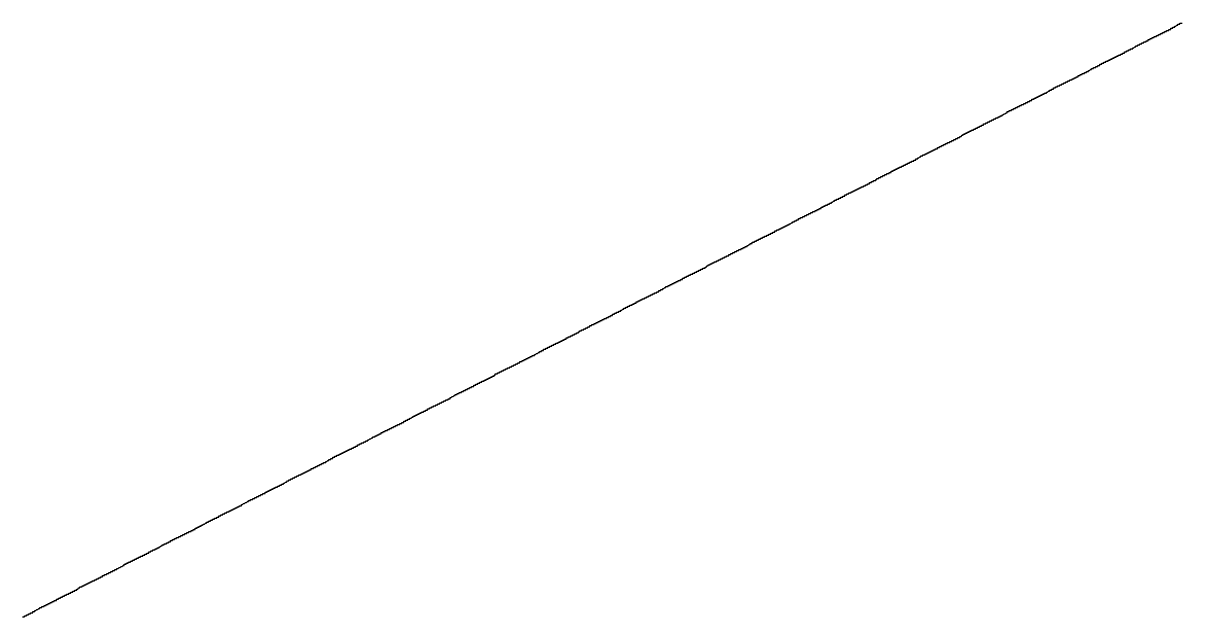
# Model space of a CAD drawing. Header units: millimetres. Extents: x 0 to 2438, y 0 to 1219.
# Drawn here: x 925.98816 to 925.99943, y 180.95192 to 180.95769 of the extents above; entities that cross this region are included whole.
import ezdxf

# ---------------------------------------------------------------- set-up
doc = ezdxf.new("R2010")
doc.units = ezdxf.units.MM
doc.layers.add('TEST_CUT_FIRST', color=1, linetype='Continuous')

msp = doc.modelspace()

# ---------------------------------------------------------------- linework, layer by layer
at = {"layer": 'TEST_CUT_FIRST'}
msp.add_lwpolyline([(925.988154, 180.951924), (925.988164, 180.951924), (925.988174, 180.951924), (925.988174, 180.951934), (925.988184, 180.951934), (925.988194, 180.951934), (925.988194, 180.951944), (925.988204, 180.951944), (925.988214, 180.951944), (925.988214, 180.951954), (925.988224, 180.951954), (925.988234, 180.951954), (925.988234, 180.951964), (925.988244, 180.951964), (925.988254, 180.951964), (925.988254, 180.951974), (925.988264, 180.951974), (925.988274, 180.951974), (925.988274, 180.951984), (925.988284, 180.951984), (925.988294, 180.951994), (925.988304, 180.951994), (925.988314, 180.952004), (925.988324, 180.952004), (925.988324, 180.952014), (925.988334, 180.952014), (925.988344, 180.952014), (925.988344, 180.952024), (925.988354, 180.952024), (925.988364, 180.952024), (925.988364, 180.952034), (925.988374, 180.952034), (925.988384, 180.952034), (925.988384, 180.952044), (925.988394, 180.952044), (925.988404, 180.952044), (925.988404, 180.952054), (925.988414, 180.952054), (925.988424, 180.952054), (925.988424, 180.952064), (925.988434, 180.952064), (925.988444, 180.952064), (925.988444, 180.952074), (925.988454, 180.952074), (925.988464, 180.952074), (925.988464, 180.952084), (925.988474, 180.952084), (925.988484, 180.952084), (925.988484, 180.952094), (925.988494, 180.952094), (925.988504, 180.952094), (925.988504, 180.952104), (925.988514, 180.952104), (925.988524, 180.952104), (925.988524, 180.952114), (925.988534, 180.952114), (925.988544, 180.952114), (925.988544, 180.952124), (925.988554, 180.952124), (925.988564, 180.952124), (925.988564, 180.952134), (925.988574, 180.952134), (925.988584, 180.952134), (925.988584, 180.952144), (925.988594, 180.952144), (925.988604, 180.952144), (925.988604, 180.952154), (925.988614, 180.952154), (925.988624, 180.952154), (925.988624, 180.952164), (925.988634, 180.952164), (925.988644, 180.952164), (925.988644, 180.952174), (925.988654, 180.952174), (925.988664, 180.952174), (925.988664, 180.952184), (925.988674, 180.952184), (925.988684, 180.952184), (925.988684, 180.952194), (925.988694, 180.952194), (925.988704, 180.952204), (925.988714, 180.952204), (925.988714, 180.952214), (925.988724, 180.952214), (925.988734, 180.952214), (925.988734, 180.952224), (925.988744, 180.952224), (925.988754, 180.952224), (925.988754, 180.952234), (925.988764, 180.952234), (925.988774, 180.952234), (925.988774, 180.952244), (925.988784, 180.952244), (925.988794, 180.952244), (925.988794, 180.952254), (925.988804, 180.952254), (925.988814, 180.952254), (925.988814, 180.952264), (925.988824, 180.952264), (925.988834, 180.952264), (925.988834, 180.952274), (925.988844, 180.952274), (925.988854, 180.952274), (925.988854, 180.952284), (925.988864, 180.952284), (925.988874, 180.952284), (925.988874, 180.952294), (925.988884, 180.952294), (925.988894, 180.952294), (925.988894, 180.952304), (925.988904, 180.952304), (925.988914, 180.952304), (925.988914, 180.952314), (925.988924, 180.952314), (925.988934, 180.952314), (925.988934, 180.952324), (925.988944, 180.952324), (925.988954, 180.952324), (925.988954, 180.952334), (925.988964, 180.952334), (925.988974, 180.952334), (925.988974, 180.952344), (925.988984, 180.952344), (925.988994, 180.952344), (925.988994, 180.952354), (925.989004, 180.952354), (925.989014, 180.952354), (925.989014, 180.952364), (925.989024, 180.952364), (925.989034, 180.952364), (925.989034, 180.952374), (925.989044, 180.952374), (925.989054, 180.952374), (925.989054, 180.952384), (925.989064, 180.952384), (925.989074, 180.952384), (925.989074, 180.952394), (925.989084, 180.952394), (925.989094, 180.952404), (925.989104, 180.952404), (925.989114, 180.952414), (925.989124, 180.952414), (925.989134, 180.952424), (925.989144, 180.952424), (925.989144, 180.952434), (925.989154, 180.952434), (925.989164, 180.952434), (925.989164, 180.952444), (925.989174, 180.952444), (925.989184, 180.952444), (925.989184, 180.952454), (925.989194, 180.952454), (925.989204, 180.952454), (925.989204, 180.952464), (925.989214, 180.952464), (925.989224, 180.952464), (925.989224, 180.952474), (925.989234, 180.952474), (925.989244, 180.952474), (925.989244, 180.952484), (925.989254, 180.952484), (925.989264, 180.952484), (925.989264, 180.952494), (925.989274, 180.952494), (925.989284, 180.952494), (925.989284, 180.952504), (925.989294, 180.952504), (925.989304, 180.952504), (925.989304, 180.952514), (925.989314, 180.952514), (925.989324, 180.952514), (925.989324, 180.952524), (925.989334, 180.952524), (925.989344, 180.952524), (925.989344, 180.952534), (925.989354, 180.952534), (925.989364, 180.952534), (925.989364, 180.952544), (925.989374, 180.952544), (925.989384, 180.952544), (925.989384, 180.952554), (925.989394, 180.952554), (925.989404, 180.952554), (925.989404, 180.952564), (925.989414, 180.952564), (925.989424, 180.952564), (925.989424, 180.952574), (925.989434, 180.952574), (925.989444, 180.952574), (925.989444, 180.952584), (925.989454, 180.952584), (925.989464, 180.952584), (925.989464, 180.952594), (925.989474, 180.952594), (925.989484, 180.952594), (925.989484, 180.952604), (925.989494, 180.952604), (925.989504, 180.952614), (925.989514, 180.952614), (925.989514, 180.952624), (925.989524, 180.952624), (925.989534, 180.952624), (925.989534, 180.952634), (925.989544, 180.952634), (925.989554, 180.952634), (925.989554, 180.952644), (925.989564, 180.952644), (925.989574, 180.952644), (925.989574, 180.952654), (925.989584, 180.952654), (925.989594, 180.952654), (925.989594, 180.952664), (925.989604, 180.952664), (925.989614, 180.952664), (925.989614, 180.952674), (925.989624, 180.952674), (925.989634, 180.952674), (925.989634, 180.952684), (925.989644, 180.952684), (925.989654, 180.952684), (925.989654, 180.952694), (925.989664, 180.952694), (925.989674, 180.952694), (925.989674, 180.952704), (925.989684, 180.952704), (925.989694, 180.952704), (925.989694, 180.952714), (925.989704, 180.952714), (925.989714, 180.952714), (925.989714, 180.952724), (925.989724, 180.952724), (925.989734, 180.952724), (925.989734, 180.952734), (925.989744, 180.952734), (925.989754, 180.952734), (925.989754, 180.952744), (925.989764, 180.952744), (925.989774, 180.952744), (925.989774, 180.952754), (925.989784, 180.952754), (925.989794, 180.952754), (925.989794, 180.952764), (925.989804, 180.952764), (925.989814, 180.952764), (925.989814, 180.952774), (925.989824, 180.952774), (925.989834, 180.952774), (925.989834, 180.952784), (925.989844, 180.952784), (925.989854, 180.952784), (925.989854, 180.952794), (925.989864, 180.952794), (925.989874, 180.952794), (925.989874, 180.952804), (925.989884, 180.952804), (925.989894, 180.952804), (925.989894, 180.952814), (925.989904, 180.952814), (925.989914, 180.952824), (925.989924, 180.952824), (925.989934, 180.952834), (925.989944, 180.952834), (925.989944, 180.952844), (925.989954, 180.952844), (925.989964, 180.952844), (925.989964, 180.952854), (925.989974, 180.952854), (925.989984, 180.952854), (925.989984, 180.952864), (925.989994, 180.952864), (925.990004, 180.952864), (925.990004, 180.952874), (925.990014, 180.952874), (925.990024, 180.952874), (925.990024, 180.952884), (925.990034, 180.952884), (925.990044, 180.952884), (925.990044, 180.952894), (925.990054, 180.952894), (925.990064, 180.952894), (925.990064, 180.952904), (925.990074, 180.952904), (925.990084, 180.952904), (925.990084, 180.952914), (925.990094, 180.952914), (925.990104, 180.952914), (925.990104, 180.952924), (925.990114, 180.952924), (925.990124, 180.952924), (925.990124, 180.952934), (925.990134, 180.952934), (925.990144, 180.952934), (925.990144, 180.952944), (925.990154, 180.952944), (925.990164, 180.952944), (925.990164, 180.952954), (925.990174, 180.952954), (925.990184, 180.952954), (925.990184, 180.952964), (925.990194, 180.952964), (925.990204, 180.952964), (925.990204, 180.952974), (925.990214, 180.952974), (925.990224, 180.952974), (925.990224, 180.952984), (925.990234, 180.952984), (925.990244, 180.952984), (925.990244, 180.952994), (925.990254, 180.952994), (925.990264, 180.952994), (925.990264, 180.953004), (925.990274, 180.953004), (925.990284, 180.953004), (925.990284, 180.953014), (925.990294, 180.953014), (925.990304, 180.953024), (925.990314, 180.953024), (925.990324, 180.953034), (925.990334, 180.953034), (925.990344, 180.953044), (925.990354, 180.953044), (925.990354, 180.953054), (925.990364, 180.953054), (925.990374, 180.953054), (925.990374, 180.953064), (925.990384, 180.953064), (925.990394, 180.953064), (925.990394, 180.953074), (925.990404, 180.953074), (925.990414, 180.953074), (925.990414, 180.953084), (925.990424, 180.953084), (925.990434, 180.953084), (925.990434, 180.953094), (925.990444, 180.953094), (925.990454, 180.953094), (925.990454, 180.953104), (925.990464, 180.953104), (925.990474, 180.953104), (925.990474, 180.953114), (925.990484, 180.953114), (925.990494, 180.953114), (925.990494, 180.953124), (925.990504, 180.953124), (925.990514, 180.953124), (925.990514, 180.953134), (925.990524, 180.953134), (925.990534, 180.953134), (925.990534, 180.953144), (925.990544, 180.953144), (925.990554, 180.953144), (925.990554, 180.953154), (925.990564, 180.953154), (925.990574, 180.953154), (925.990574, 180.953164), (925.990584, 180.953164), (925.990594, 180.953164), (925.990594, 180.953174), (925.990604, 180.953174), (925.990614, 180.953174), (925.990614, 180.953184), (925.990624, 180.953184), (925.990634, 180.953184), (925.990634, 180.953194), (925.990644, 180.953194), (925.990654, 180.953194), (925.990654, 180.953204), (925.990664, 180.953204), (925.990674, 180.953204), (925.990674, 180.953214), (925.990684, 180.953214), (925.990694, 180.953214), (925.990694, 180.953224), (925.990704, 180.953224), (925.990714, 180.953234), (925.990724, 180.953234), (925.990734, 180.953244), (925.990744, 180.953244), (925.990744, 180.953254), (925.990754, 180.953254), (925.990764, 180.953254), (925.990764, 180.953264), (925.990774, 180.953264), (925.990784, 180.953264), (925.990784, 180.953274), (925.990794, 180.953274), (925.990804, 180.953274), (925.990804, 180.953284), (925.990814, 180.953284), (925.990824, 180.953284), (925.990824, 180.953294), (925.990834, 180.953294), (925.990844, 180.953294), (925.990844, 180.953304), (925.990854, 180.953304), (925.990864, 180.953304), (925.990864, 180.953314), (925.990874, 180.953314), (925.990884, 180.953314), (925.990884, 180.953324), (925.990894, 180.953324), (925.990904, 180.953324), (925.990904, 180.953334), (925.990914, 180.953334), (925.990924, 180.953334), (925.990924, 180.953344), (925.990934, 180.953344), (925.990944, 180.953344), (925.990944, 180.953354), (925.990954, 180.953354), (925.990964, 180.953354), (925.990964, 180.953364), (925.990974, 180.953364), (925.990984, 180.953364), (925.990984, 180.953374), (925.990994, 180.953374), (925.991004, 180.953374), (925.991004, 180.953384), (925.991014, 180.953384), (925.991024, 180.953384), (925.991024, 180.953394), (925.991034, 180.953394), (925.991044, 180.953394), (925.991044, 180.953404), (925.991054, 180.953404), (925.991064, 180.953404), (925.991064, 180.953414), (925.991074, 180.953414), (925.991084, 180.953414), (925.991084, 180.953424), (925.991094, 180.953424), (925.991104, 180.953424), (925.991104, 180.953434), (925.991114, 180.953434), (925.991124, 180.953444), (925.991134, 180.953444), (925.991134, 180.953454), (925.991144, 180.953454), (925.991154, 180.953454), (925.991154, 180.953464), (925.991164, 180.953464), (925.991174, 180.953464), (925.991174, 180.953474), (925.991184, 180.953474), (925.991194, 180.953474), (925.991194, 180.953484), (925.991204, 180.953484), (925.991214, 180.953484), (925.991214, 180.953494), (925.991224, 180.953494), (925.991234, 180.953494), (925.991234, 180.953504), (925.991244, 180.953504), (925.991254, 180.953504), (925.991254, 180.953514), (925.991264, 180.953514), (925.991274, 180.953514), (925.991274, 180.953524), (925.991284, 180.953524), (925.991294, 180.953524), (925.991294, 180.953534), (925.991304, 180.953534), (925.991314, 180.953534), (925.991314, 180.953544), (925.991324, 180.953544), (925.991334, 180.953544), (925.991334, 180.953554), (925.991344, 180.953554), (925.991354, 180.953554), (925.991354, 180.953564), (925.991364, 180.953564), (925.991374, 180.953564), (925.991374, 180.953574), (925.991384, 180.953574), (925.991394, 180.953574), (925.991394, 180.953584), (925.991404, 180.953584), (925.991414, 180.953584), (925.991414, 180.953594), (925.991424, 180.953594), (925.991434, 180.953594), (925.991434, 180.953604), (925.991444, 180.953604), (925.991454, 180.953604), (925.991454, 180.953614), (925.991464, 180.953614), (925.991474, 180.953614), (925.991474, 180.953624), (925.991484, 180.953624), (925.991494, 180.953624), (925.991494, 180.953634), (925.991504, 180.953634), (925.991514, 180.953634), (925.991514, 180.953644), (925.991524, 180.953644), (925.991534, 180.953654), (925.991544, 180.953654), (925.991554, 180.953664), (925.991564, 180.953664), (925.991564, 180.953674), (925.991574, 180.953674), (925.991584, 180.953674), (925.991584, 180.953684), (925.991594, 180.953684), (925.991604, 180.953684), (925.991604, 180.953694), (925.991614, 180.953694), (925.991624, 180.953694), (925.991624, 180.953704), (925.991634, 180.953704), (925.991644, 180.953704), (925.991644, 180.953714), (925.991654, 180.953714), (925.991664, 180.953714), (925.991664, 180.953724), (925.991674, 180.953724), (925.991684, 180.953724), (925.991684, 180.953734), (925.991694, 180.953734), (925.991704, 180.953734), (925.991704, 180.953744), (925.991714, 180.953744), (925.991724, 180.953744), (925.991724, 180.953754), (925.991734, 180.953754), (925.991744, 180.953754), (925.991744, 180.953764), (925.991754, 180.953764), (925.991764, 180.953764), (925.991764, 180.953774), (925.991774, 180.953774), (925.991784, 180.953774), (925.991784, 180.953784), (925.991794, 180.953784), (925.991804, 180.953784), (925.991804, 180.953794), (925.991814, 180.953794), (925.991824, 180.953794), (925.991824, 180.953804), (925.991834, 180.953804), (925.991844, 180.953804), (925.991844, 180.953814), (925.991854, 180.953814), (925.991864, 180.953814), (925.991864, 180.953824), (925.991874, 180.953824), (925.991884, 180.953824), (925.991884, 180.953834), (925.991894, 180.953834), (925.991904, 180.953834), (925.991904, 180.953844), (925.991914, 180.953844), (925.991924, 180.953844), (925.991924, 180.953854), (925.991934, 180.953854), (925.991944, 180.953864), (925.991954, 180.953864), (925.991954, 180.953874), (925.991964, 180.953874), (925.991974, 180.953874), (925.991974, 180.953884), (925.991984, 180.953884), (925.991994, 180.953884), (925.991994, 180.953894), (925.992004, 180.953894), (925.992014, 180.953894), (925.992014, 180.953904), (925.992024, 180.953904), (925.992034, 180.953904), (925.992034, 180.953914), (925.992044, 180.953914), (925.992054, 180.953914), (925.992054, 180.953924), (925.992064, 180.953924), (925.992074, 180.953924), (925.992074, 180.953934), (925.992084, 180.953934), (925.992094, 180.953934), (925.992094, 180.953944), (925.992104, 180.953944), (925.992114, 180.953944), (925.992114, 180.953954), (925.992124, 180.953954), (925.992134, 180.953954), (925.992134, 180.953964), (925.992144, 180.953964), (925.992154, 180.953964), (925.992154, 180.953974), (925.992164, 180.953974), (925.992174, 180.953974), (925.992174, 180.953984), (925.992184, 180.953984), (925.992194, 180.953984), (925.992194, 180.953994), (925.992204, 180.953994), (925.992214, 180.953994), (925.992214, 180.954004), (925.992224, 180.954004), (925.992234, 180.954004), (925.992234, 180.954014), (925.992244, 180.954014), (925.992254, 180.954014), (925.992254, 180.954024), (925.992264, 180.954024), (925.992274, 180.954024), (925.992274, 180.954034), (925.992284, 180.954034), (925.992294, 180.954034), (925.992294, 180.954044), (925.992304, 180.954044), (925.992314, 180.954044), (925.992314, 180.954054), (925.992324, 180.954054), (925.992334, 180.954064), (925.992344, 180.954064), (925.992354, 180.954074), (925.992364, 180.954074), (925.992364, 180.954084), (925.992374, 180.954084), (925.992384, 180.954084), (925.992384, 180.954094), (925.992394, 180.954094), (925.992404, 180.954094), (925.992404, 180.954104), (925.992414, 180.954104), (925.992424, 180.954104), (925.992424, 180.954114), (925.992434, 180.954114), (925.992444, 180.954114), (925.992444, 180.954124), (925.992454, 180.954124), (925.992464, 180.954124), (925.992464, 180.954134), (925.992474, 180.954134), (925.992484, 180.954134), (925.992484, 180.954144), (925.992494, 180.954144), (925.992504, 180.954144), (925.992504, 180.954154), (925.992514, 180.954154), (925.992524, 180.954154), (925.992524, 180.954164), (925.992534, 180.954164), (925.992544, 180.954164), (925.992544, 180.954174), (925.992554, 180.954174), (925.992564, 180.954174), (925.992564, 180.954184), (925.992574, 180.954184), (925.992584, 180.954184), (925.992584, 180.954194), (925.992594, 180.954194), (925.992604, 180.954194), (925.992604, 180.954204), (925.992614, 180.954204), (925.992624, 180.954204), (925.992624, 180.954214), (925.992634, 180.954214), (925.992644, 180.954214), (925.992644, 180.954224), (925.992654, 180.954224), (925.992664, 180.954224), (925.992664, 180.954234), (925.992674, 180.954234), (925.992684, 180.954234), (925.992684, 180.954244), (925.992694, 180.954244), (925.992704, 180.954244), (925.992704, 180.954254), (925.992714, 180.954254), (925.992724, 180.954254), (925.992724, 180.954264), (925.992734, 180.954264), (925.992744, 180.954264), (925.992744, 180.954274), (925.992754, 180.954274), (925.992754, 180.954284), (925.992764, 180.954284), (925.992774, 180.954284), (925.992774, 180.954294), (925.992784, 180.954294), (925.992794, 180.954294), (925.992794, 180.954304), (925.992804, 180.954304), (925.992814, 180.954304), (925.992814, 180.954314), (925.992824, 180.954314), (925.992834, 180.954314), (925.992834, 180.954324), (925.992844, 180.954324), (925.992854, 180.954324), (925.992854, 180.954334), (925.992864, 180.954334), (925.992874, 180.954334), (925.992874, 180.954344), (925.992884, 180.954344), (925.992894, 180.954344), (925.992894, 180.954354), (925.992904, 180.954354), (925.992914, 180.954354), (925.992914, 180.954364), (925.992924, 180.954364), (925.992934, 180.954364), (925.992934, 180.954374), (925.992944, 180.954374), (925.992954, 180.954374), (925.992954, 180.954384), (925.992964, 180.954384), (925.992974, 180.954384), (925.992974, 180.954394), (925.992984, 180.954394), (925.992994, 180.954394), (925.992994, 180.954404), (925.993004, 180.954404), (925.993014, 180.954404), (925.993014, 180.954414), (925.993024, 180.954414), (925.993034, 180.954414), (925.993034, 180.954424), (925.993044, 180.954424), (925.993054, 180.954424), (925.993054, 180.954434), (925.993064, 180.954434), (925.993074, 180.954434), (925.993074, 180.954444), (925.993084, 180.954444), (925.993094, 180.954444), (925.993094, 180.954454), (925.993104, 180.954454), (925.993114, 180.954454), (925.993114, 180.954464), (925.993124, 180.954464), (925.993134, 180.954464), (925.993134, 180.954474), (925.993144, 180.954474), (925.993154, 180.954484), (925.993164, 180.954484), (925.993174, 180.954494), (925.993184, 180.954494), (925.993184, 180.954504), (925.993194, 180.954504), (925.993204, 180.954504), (925.993204, 180.954514), (925.993214, 180.954514), (925.993224, 180.954514), (925.993224, 180.954524), (925.993234, 180.954524), (925.993244, 180.954524), (925.993244, 180.954534), (925.993254, 180.954534), (925.993264, 180.954534), (925.993264, 180.954544), (925.993274, 180.954544), (925.993284, 180.954544), (925.993284, 180.954554), (925.993294, 180.954554), (925.993304, 180.954554), (925.993304, 180.954564), (925.993314, 180.954564), (925.993324, 180.954564), (925.993324, 180.954574), (925.993334, 180.954574), (925.993344, 180.954574), (925.993344, 180.954584), (925.993354, 180.954584), (925.993364, 180.954584), (925.993364, 180.954594), (925.993374, 180.954594), (925.993384, 180.954594), (925.993384, 180.954604), (925.993394, 180.954604), (925.993404, 180.954604), (925.993404, 180.954614), (925.993414, 180.954614), (925.993424, 180.954614), (925.993424, 180.954624), (925.993434, 180.954624), (925.993444, 180.954624), (925.993444, 180.954634), (925.993454, 180.954634), (925.993464, 180.954634), (925.993464, 180.954644), (925.993474, 180.954644), (925.993484, 180.954644), (925.993484, 180.954654), (925.993494, 180.954654), (925.993504, 180.954654), (925.993504, 180.954664), (925.993514, 180.954664), (925.993524, 180.954664), (925.993524, 180.954674), (925.993534, 180.954674), (925.993544, 180.954674), (925.993544, 180.954684), (925.993554, 180.954684), (925.993564, 180.954684), (925.993564, 180.954694), (925.993574, 180.954694), (925.993574, 180.954704), (925.993584, 180.954704), (925.993594, 180.954704), (925.993594, 180.954714), (925.993604, 180.954714), (925.993614, 180.954714), (925.993614, 180.954724), (925.993624, 180.954724), (925.993634, 180.954724), (925.993634, 180.954734), (925.993644, 180.954734), (925.993654, 180.954734), (925.993654, 180.954744), (925.993664, 180.954744), (925.993674, 180.954744), (925.993674, 180.954754), (925.993684, 180.954754), (925.993694, 180.954754), (925.993694, 180.954764), (925.993704, 180.954764), (925.993714, 180.954764), (925.993714, 180.954774), (925.993724, 180.954774), (925.993734, 180.954774), (925.993734, 180.954784), (925.993744, 180.954784), (925.993754, 180.954784), (925.993754, 180.954794), (925.993764, 180.954794), (925.993774, 180.954794), (925.993774, 180.954804), (925.993784, 180.954804), (925.993794, 180.954804), (925.993794, 180.954814), (925.993804, 180.954814), (925.993814, 180.954814), (925.993814, 180.954824), (925.993824, 180.954824), (925.993834, 180.954824), (925.993834, 180.954834), (925.993844, 180.954834), (925.993854, 180.954834), (925.993854, 180.954844), (925.993864, 180.954844), (925.993874, 180.954844), (925.993874, 180.954854), (925.993884, 180.954854), (925.993894, 180.954854), (925.993894, 180.954864), (925.993904, 180.954864), (925.993914, 180.954864), (925.993914, 180.954874), (925.993924, 180.954874), (925.993934, 180.954874), (925.993934, 180.954884), (925.993944, 180.954884), (925.993954, 180.954884), (925.993954, 180.954894), (925.993964, 180.954894), (925.993974, 180.954894), (925.993974, 180.954904), (925.993984, 180.954904), (925.993994, 180.954914), (925.994004, 180.954914), (925.994004, 180.954924), (925.994014, 180.954924), (925.994024, 180.954924), (925.994024, 180.954934), (925.994034, 180.954934), (925.994044, 180.954934), (925.994044, 180.954944), (925.994054, 180.954944), (925.994064, 180.954944), (925.994064, 180.954954), (925.994074, 180.954954), (925.994084, 180.954954), (925.994084, 180.954964), (925.994094, 180.954964), (925.994104, 180.954964), (925.994104, 180.954974), (925.994114, 180.954974), (925.994124, 180.954974), (925.994124, 180.954984), (925.994134, 180.954984), (925.994144, 180.954984), (925.994144, 180.954994), (925.994154, 180.954994), (925.994164, 180.954994), (925.994164, 180.955004), (925.994174, 180.955004), (925.994184, 180.955004), (925.994184, 180.955014), (925.994194, 180.955014), (925.994204, 180.955014), (925.994204, 180.955024), (925.994214, 180.955024), (925.994224, 180.955024), (925.994224, 180.955034), (925.994234, 180.955034), (925.994244, 180.955034), (925.994244, 180.955044), (925.994254, 180.955044), (925.994264, 180.955044), (925.994264, 180.955054), (925.994274, 180.955054), (925.994284, 180.955054), (925.994284, 180.955064), (925.994294, 180.955064), (925.994304, 180.955064), (925.994304, 180.955074), (925.994314, 180.955074), (925.994324, 180.955074), (925.994324, 180.955084), (925.994334, 180.955084), (925.994344, 180.955084), (925.994344, 180.955094), (925.994354, 180.955094), (925.994364, 180.955094), (925.994364, 180.955104), (925.994374, 180.955104), (925.994384, 180.955104), (925.994384, 180.955114), (925.994394, 180.955114), (925.994404, 180.955124), (925.994414, 180.955124), (925.994414, 180.955134), (925.994424, 180.955134), (925.994434, 180.955134), (925.994434, 180.955144), (925.994444, 180.955144), (925.994454, 180.955144), (925.994454, 180.955154), (925.994464, 180.955154), (925.994474, 180.955154), (925.994474, 180.955164), (925.994484, 180.955164), (925.994494, 180.955164), (925.994494, 180.955174), (925.994504, 180.955174), (925.994514, 180.955174), (925.994514, 180.955184), (925.994524, 180.955184), (925.994534, 180.955184), (925.994534, 180.955194), (925.994544, 180.955194), (925.994554, 180.955194), (925.994554, 180.955204), (925.994564, 180.955204), (925.994574, 180.955204), (925.994574, 180.955214), (925.994584, 180.955214), (925.994594, 180.955214), (925.994594, 180.955224), (925.994604, 180.955224), (925.994614, 180.955224), (925.994614, 180.955234), (925.994624, 180.955234), (925.994634, 180.955234), (925.994634, 180.955244), (925.994644, 180.955244), (925.994654, 180.955244), (925.994654, 180.955254), (925.994664, 180.955254), (925.994674, 180.955254), (925.994674, 180.955264), (925.994684, 180.955264), (925.994694, 180.955264), (925.994694, 180.955274), (925.994704, 180.955274), (925.994714, 180.955274), (925.994714, 180.955284), (925.994724, 180.955284), (925.994734, 180.955284), (925.994734, 180.955294), (925.994744, 180.955294), (925.994754, 180.955294), (925.994754, 180.955304), (925.994764, 180.955304), (925.994774, 180.955304), (925.994774, 180.955314), (925.994784, 180.955314), (925.994794, 180.955314), (925.994794, 180.955324), (925.994804, 180.955324), (925.994814, 180.955334), (925.994824, 180.955334), (925.994824, 180.955344), (925.994834, 180.955344), (925.994844, 180.955344), (925.994844, 180.955354), (925.994854, 180.955354), (925.994864, 180.955354), (925.994864, 180.955364), (925.994874, 180.955364), (925.994884, 180.955364), (925.994884, 180.955374), (925.994894, 180.955374), (925.994904, 180.955374), (925.994904, 180.955384), (925.994914, 180.955384), (925.994924, 180.955384), (925.994924, 180.955394), (925.994934, 180.955394), (925.994944, 180.955394), (925.994944, 180.955404), (925.994954, 180.955404), (925.994964, 180.955404), (925.994964, 180.955414), (925.994974, 180.955414), (925.994984, 180.955414), (925.994984, 180.955424), (925.994994, 180.955424), (925.995004, 180.955424), (925.995004, 180.955434), (925.995014, 180.955434), (925.995024, 180.955434), (925.995024, 180.955444), (925.995034, 180.955444), (925.995044, 180.955444), (925.995044, 180.955454), (925.995054, 180.955454), (925.995064, 180.955454), (925.995064, 180.955464), (925.995074, 180.955464), (925.995084, 180.955464), (925.995084, 180.955474), (925.995094, 180.955474), (925.995104, 180.955474), (925.995104, 180.955484), (925.995114, 180.955484), (925.995124, 180.955484), (925.995124, 180.955494), (925.995134, 180.955494), (925.995144, 180.955494), (925.995144, 180.955504), (925.995154, 180.955504), (925.995164, 180.955504), (925.995164, 180.955514), (925.995174, 180.955514), (925.995184, 180.955514), (925.995184, 180.955524), (925.995194, 180.955524), (925.995204, 180.955524), (925.995204, 180.955534), (925.995214, 180.955534), (925.995224, 180.955544), (925.995234, 180.955544), (925.995234, 180.955554), (925.995244, 180.955554), (925.995254, 180.955554), (925.995254, 180.955564), (925.995264, 180.955564), (925.995274, 180.955564), (925.995274, 180.955574), (925.995284, 180.955574), (925.995294, 180.955574), (925.995294, 180.955584), (925.995304, 180.955584), (925.995314, 180.955584), (925.995314, 180.955594), (925.995324, 180.955594), (925.995334, 180.955594), (925.995334, 180.955604), (925.995344, 180.955604), (925.995354, 180.955604), (925.995354, 180.955614), (925.995364, 180.955614), (925.995374, 180.955614), (925.995374, 180.955624), (925.995384, 180.955624), (925.995394, 180.955624), (925.995394, 180.955634), (925.995404, 180.955634), (925.995414, 180.955634), (925.995414, 180.955644), (925.995424, 180.955644), (925.995434, 180.955644), (925.995434, 180.955654), (925.995444, 180.955654), (925.995454, 180.955654), (925.995454, 180.955664), (925.995464, 180.955664), (925.995474, 180.955664), (925.995474, 180.955674), (925.995484, 180.955674), (925.995494, 180.955674), (925.995494, 180.955684), (925.995504, 180.955684), (925.995514, 180.955684), (925.995514, 180.955694), (925.995524, 180.955694), (925.995534, 180.955694), (925.995534, 180.955704), (925.995544, 180.955704), (925.995554, 180.955704), (925.995554, 180.955714), (925.995564, 180.955714), (925.995574, 180.955714), (925.995574, 180.955724), (925.995584, 180.955724), (925.995594, 180.955724), (925.995594, 180.955734), (925.995604, 180.955734), (925.995614, 180.955734), (925.995614, 180.955744), (925.995624, 180.955744), (925.995634, 180.955754), (925.995644, 180.955754), (925.995644, 180.955764), (925.995654, 180.955764), (925.995664, 180.955764), (925.995664, 180.955774), (925.995674, 180.955774), (925.995684, 180.955774), (925.995684, 180.955784), (925.995694, 180.955784), (925.995704, 180.955784), (925.995704, 180.955794), (925.995714, 180.955794), (925.995724, 180.955794), (925.995724, 180.955804), (925.995734, 180.955804), (925.995744, 180.955804), (925.995744, 180.955814), (925.995754, 180.955814), (925.995764, 180.955814), (925.995764, 180.955824), (925.995774, 180.955824), (925.995784, 180.955824), (925.995784, 180.955834), (925.995794, 180.955834), (925.995804, 180.955834), (925.995804, 180.955844), (925.995814, 180.955844), (925.995824, 180.955844), (925.995824, 180.955854), (925.995834, 180.955854), (925.995844, 180.955854), (925.995844, 180.955864), (925.995854, 180.955864), (925.995864, 180.955864), (925.995864, 180.955874), (925.995874, 180.955874), (925.995884, 180.955874), (925.995884, 180.955884), (925.995894, 180.955884), (925.995904, 180.955884), (925.995904, 180.955894), (925.995914, 180.955894), (925.995924, 180.955894), (925.995924, 180.955904), (925.995934, 180.955904), (925.995944, 180.955904), (925.995944, 180.955914), (925.995954, 180.955914), (925.995964, 180.955914), (925.995964, 180.955924), (925.995974, 180.955924), (925.995984, 180.955924), (925.995984, 180.955934), (925.995994, 180.955934), (925.996004, 180.955934), (925.996004, 180.955944), (925.996014, 180.955944), (925.996024, 180.955944), (925.996024, 180.955954), (925.996034, 180.955954), (925.996044, 180.955964), (925.996054, 180.955964), (925.996054, 180.955974), (925.996064, 180.955974), (925.996074, 180.955974), (925.996074, 180.955984), (925.996084, 180.955984), (925.996094, 180.955984), (925.996094, 180.955994), (925.996104, 180.955994), (925.996114, 180.955994), (925.996114, 180.956004), (925.996124, 180.956004), (925.996134, 180.956004), (925.996134, 180.956014), (925.996144, 180.956014), (925.996154, 180.956014), (925.996154, 180.956024), (925.996164, 180.956024), (925.996174, 180.956024), (925.996174, 180.956034), (925.996184, 180.956034), (925.996194, 180.956034), (925.996194, 180.956044), (925.996204, 180.956044), (925.996214, 180.956044), (925.996214, 180.956054), (925.996224, 180.956054), (925.996234, 180.956054), (925.996234, 180.956064), (925.996244, 180.956064), (925.996254, 180.956064), (925.996254, 180.956074), (925.996264, 180.956074), (925.996274, 180.956074), (925.996274, 180.956084), (925.996284, 180.956084), (925.996294, 180.956084), (925.996294, 180.956094), (925.996304, 180.956094), (925.996314, 180.956094), (925.996314, 180.956104), (925.996324, 180.956104), (925.996334, 180.956104), (925.996334, 180.956114), (925.996344, 180.956114), (925.996354, 180.956114), (925.996354, 180.956124), (925.996364, 180.956124), (925.996374, 180.956124), (925.996374, 180.956134), (925.996384, 180.956134), (925.996394, 180.956134), (925.996394, 180.956144), (925.996404, 180.956144), (925.996414, 180.956144), (925.996414, 180.956154), (925.996424, 180.956154), (925.996434, 180.956154), (925.996434, 180.956164), (925.996444, 180.956164), (925.996454, 180.956164), (925.996454, 180.956174), (925.996464, 180.956174), (925.996464, 180.956184), (925.996474, 180.956184), (925.996484, 180.956184), (925.996484, 180.956194), (925.996494, 180.956194), (925.996504, 180.956194), (925.996504, 180.956204), (925.996514, 180.956204), (925.996524, 180.956204), (925.996524, 180.956214), (925.996534, 180.956214), (925.996544, 180.956214), (925.996544, 180.956224), (925.996554, 180.956224), (925.996564, 180.956224), (925.996564, 180.956234), (925.996574, 180.956234), (925.996584, 180.956234), (925.996584, 180.956244), (925.996594, 180.956244), (925.996604, 180.956244), (925.996604, 180.956254), (925.996614, 180.956254), (925.996624, 180.956254), (925.996624, 180.956264), (925.996634, 180.956264), (925.996644, 180.956264), (925.996644, 180.956274), (925.996654, 180.956274), (925.996664, 180.956274), (925.996664, 180.956284), (925.996674, 180.956284), (925.996684, 180.956284), (925.996684, 180.956294), (925.996694, 180.956294), (925.996704, 180.956294), (925.996704, 180.956304), (925.996714, 180.956304), (925.996724, 180.956304), (925.996724, 180.956314), (925.996734, 180.956314), (925.996744, 180.956314), (925.996744, 180.956324), (925.996754, 180.956324), (925.996764, 180.956324), (925.996764, 180.956334), (925.996774, 180.956334), (925.996784, 180.956334), (925.996784, 180.956344), (925.996794, 180.956344), (925.996804, 180.956344), (925.996804, 180.956354), (925.996814, 180.956354), (925.996824, 180.956354), (925.996824, 180.956364), (925.996834, 180.956364), (925.996844, 180.956364), (925.996844, 180.956374), (925.996854, 180.956374), (925.996864, 180.956374), (925.996864, 180.956384), (925.996874, 180.956384), (925.996884, 180.956394), (925.996894, 180.956394), (925.996894, 180.956404), (925.996904, 180.956404), (925.996914, 180.956404), (925.996914, 180.956414), (925.996924, 180.956414), (925.996934, 180.956414), (925.996934, 180.956424), (925.996944, 180.956424), (925.996954, 180.956424), (925.996954, 180.956434), (925.996964, 180.956434), (925.996974, 180.956434), (925.996974, 180.956444), (925.996984, 180.956444), (925.996994, 180.956444), (925.996994, 180.956454), (925.997004, 180.956454), (925.997014, 180.956454), (925.997014, 180.956464), (925.997024, 180.956464), (925.997034, 180.956464), (925.997034, 180.956474), (925.997044, 180.956474), (925.997054, 180.956474), (925.997054, 180.956484), (925.997064, 180.956484), (925.997074, 180.956484), (925.997074, 180.956494), (925.997084, 180.956494), (925.997094, 180.956494), (925.997094, 180.956504), (925.997104, 180.956504), (925.997114, 180.956504), (925.997114, 180.956514), (925.997124, 180.956514), (925.997134, 180.956514), (925.997134, 180.956524), (925.997144, 180.956524), (925.997154, 180.956524), (925.997154, 180.956534), (925.997164, 180.956534), (925.997174, 180.956534), (925.997174, 180.956544), (925.997184, 180.956544), (925.997194, 180.956544), (925.997194, 180.956554), (925.997204, 180.956554), (925.997214, 180.956554), (925.997214, 180.956564), (925.997224, 180.956564), (925.997234, 180.956564), (925.997234, 180.956574), (925.997244, 180.956574), (925.997254, 180.956574), (925.997254, 180.956584), (925.997264, 180.956584), (925.997274, 180.956584), (925.997274, 180.956594), (925.997284, 180.956594), (925.997294, 180.956604), (925.997304, 180.956604), (925.997304, 180.956614), (925.997314, 180.956614), (925.997324, 180.956614), (925.997324, 180.956624), (925.997334, 180.956624), (925.997344, 180.956624), (925.997344, 180.956634), (925.997354, 180.956634), (925.997364, 180.956634), (925.997364, 180.956644), (925.997374, 180.956644), (925.997384, 180.956644), (925.997384, 180.956654), (925.997394, 180.956654), (925.997404, 180.956654), (925.997404, 180.956664), (925.997414, 180.956664), (925.997424, 180.956664), (925.997424, 180.956674), (925.997434, 180.956674), (925.997444, 180.956674), (925.997444, 180.956684), (925.997454, 180.956684), (925.997464, 180.956684), (925.997464, 180.956694), (925.997474, 180.956694), (925.997484, 180.956694), (925.997484, 180.956704), (925.997494, 180.956704), (925.997504, 180.956704), (925.997504, 180.956714), (925.997514, 180.956714), (925.997524, 180.956714), (925.997524, 180.956724), (925.997534, 180.956724), (925.997544, 180.956724), (925.997544, 180.956734), (925.997554, 180.956734), (925.997564, 180.956734), (925.997564, 180.956744), (925.997574, 180.956744), (925.997584, 180.956744), (925.997584, 180.956754), (925.997594, 180.956754), (925.997604, 180.956754), (925.997604, 180.956764), (925.997614, 180.956764), (925.997624, 180.956764), (925.997624, 180.956774), (925.997634, 180.956774), (925.997644, 180.956774), (925.997644, 180.956784), (925.997654, 180.956784), (925.997664, 180.956784), (925.997664, 180.956794), (925.997674, 180.956794), (925.997684, 180.956794), (925.997684, 180.956804), (925.997694, 180.956804), (925.997704, 180.956814), (925.997714, 180.956814), (925.997724, 180.956824), (925.997734, 180.956824), (925.997734, 180.956834), (925.997744, 180.956834), (925.997754, 180.956834), (925.997754, 180.956844), (925.997764, 180.956844), (925.997774, 180.956844), (925.997774, 180.956854), (925.997784, 180.956854), (925.997794, 180.956854), (925.997794, 180.956864), (925.997804, 180.956864), (925.997814, 180.956864), (925.997814, 180.956874), (925.997824, 180.956874), (925.997834, 180.956874), (925.997834, 180.956884), (925.997844, 180.956884), (925.997854, 180.956884), (925.997854, 180.956894), (925.997864, 180.956894), (925.997874, 180.956894), (925.997874, 180.956904), (925.997884, 180.956904), (925.997894, 180.956904), (925.997894, 180.956914), (925.997904, 180.956914), (925.997914, 180.956914), (925.997914, 180.956924), (925.997924, 180.956924), (925.997934, 180.956924), (925.997934, 180.956934), (925.997944, 180.956934), (925.997954, 180.956934), (925.997954, 180.956944), (925.997964, 180.956944), (925.997974, 180.956944), (925.997974, 180.956954), (925.997984, 180.956954), (925.997994, 180.956954), (925.997994, 180.956964), (925.998004, 180.956964), (925.998014, 180.956964), (925.998014, 180.956974), (925.998024, 180.956974), (925.998034, 180.956974), (925.998034, 180.956984), (925.998044, 180.956984), (925.998054, 180.956984), (925.998054, 180.956994), (925.998064, 180.956994), (925.998074, 180.956994), (925.998074, 180.957004), (925.998084, 180.957004), (925.998094, 180.957004), (925.998094, 180.957014), (925.998104, 180.957014), (925.998114, 180.957014), (925.998114, 180.957024), (925.998124, 180.957024), (925.998134, 180.957034), (925.998144, 180.957034), (925.998144, 180.957044), (925.998154, 180.957044), (925.998164, 180.957044), (925.998164, 180.957054), (925.998174, 180.957054), (925.998184, 180.957054), (925.998184, 180.957064), (925.998194, 180.957064), (925.998204, 180.957064), (925.998204, 180.957074), (925.998214, 180.957074), (925.998224, 180.957074), (925.998224, 180.957084), (925.998234, 180.957084), (925.998244, 180.957084), (925.998244, 180.957094), (925.998254, 180.957094), (925.998264, 180.957094), (925.998264, 180.957104), (925.998274, 180.957104), (925.998284, 180.957104), (925.998284, 180.957114), (925.998294, 180.957114), (925.998304, 180.957114), (925.998304, 180.957124), (925.998314, 180.957124), (925.998324, 180.957124), (925.998324, 180.957134), (925.998334, 180.957134), (925.998344, 180.957134), (925.998344, 180.957144), (925.998354, 180.957144), (925.998364, 180.957144), (925.998364, 180.957154), (925.998374, 180.957154), (925.998384, 180.957154), (925.998384, 180.957164), (925.998394, 180.957164), (925.998404, 180.957164), (925.998404, 180.957174), (925.998414, 180.957174), (925.998424, 180.957174), (925.998424, 180.957184), (925.998434, 180.957184), (925.998444, 180.957184), (925.998444, 180.957194), (925.998454, 180.957194), (925.998464, 180.957194), (925.998464, 180.957204), (925.998474, 180.957204), (925.998484, 180.957204), (925.998484, 180.957214), (925.998494, 180.957214), (925.998504, 180.957214), (925.998504, 180.957224), (925.998514, 180.957224), (925.998524, 180.957224), (925.998524, 180.957234), (925.998534, 180.957234), (925.998544, 180.957244), (925.998554, 180.957244), (925.998554, 180.957254), (925.998564, 180.957254), (925.998574, 180.957254), (925.998574, 180.957264), (925.998584, 180.957264), (925.998594, 180.957264), (925.998594, 180.957274), (925.998604, 180.957274), (925.998614, 180.957274), (925.998614, 180.957284), (925.998624, 180.957284), (925.998634, 180.957284), (925.998634, 180.957294), (925.998644, 180.957294), (925.998654, 180.957294), (925.998654, 180.957304), (925.998664, 180.957304), (925.998674, 180.957304), (925.998674, 180.957314), (925.998684, 180.957314), (925.998694, 180.957314), (925.998694, 180.957324), (925.998704, 180.957324), (925.998714, 180.957324), (925.998714, 180.957334), (925.998724, 180.957334), (925.998734, 180.957334), (925.998734, 180.957344), (925.998744, 180.957344), (925.998754, 180.957344), (925.998754, 180.957354), (925.998764, 180.957354), (925.998774, 180.957354), (925.998774, 180.957364), (925.998784, 180.957364), (925.998794, 180.957364), (925.998794, 180.957374), (925.998804, 180.957374), (925.998814, 180.957374), (925.998814, 180.957384), (925.998824, 180.957384), (925.998834, 180.957384), (925.998834, 180.957394), (925.998844, 180.957394), (925.998854, 180.957394), (925.998854, 180.957404), (925.998864, 180.957404), (925.998874, 180.957404), (925.998874, 180.957414), (925.998884, 180.957414), (925.998894, 180.957414), (925.998894, 180.957424), (925.998904, 180.957424), (925.998914, 180.957424), (925.998914, 180.957434), (925.998924, 180.957434), (925.998934, 180.957434), (925.998934, 180.957444), (925.998944, 180.957444), (925.998954, 180.957444), (925.998954, 180.957454), (925.998964, 180.957454), (925.998974, 180.957464), (925.998984, 180.957464), (925.998984, 180.957474), (925.998994, 180.957474), (925.999004, 180.957474), (925.999004, 180.957484), (925.999014, 180.957484), (925.999024, 180.957484), (925.999024, 180.957494), (925.999034, 180.957494), (925.999044, 180.957494), (925.999044, 180.957504), (925.999054, 180.957504), (925.999064, 180.957504), (925.999064, 180.957514), (925.999074, 180.957514), (925.999084, 180.957514), (925.999084, 180.957524), (925.999094, 180.957524), (925.999104, 180.957524), (925.999104, 180.957534), (925.999114, 180.957534), (925.999124, 180.957534), (925.999124, 180.957544), (925.999134, 180.957544), (925.999144, 180.957544), (925.999144, 180.957554), (925.999154, 180.957554), (925.999164, 180.957554), (925.999164, 180.957564), (925.999174, 180.957564), (925.999184, 180.957564), (925.999184, 180.957574), (925.999194, 180.957574), (925.999204, 180.957574), (925.999204, 180.957584), (925.999214, 180.957584), (925.999224, 180.957584), (925.999224, 180.957594), (925.999234, 180.957594), (925.999244, 180.957594), (925.999244, 180.957604), (925.999254, 180.957604), (925.999264, 180.957604), (925.999264, 180.957614), (925.999274, 180.957614), (925.999284, 180.957614), (925.999284, 180.957624), (925.999294, 180.957624), (925.999304, 180.957624), (925.999304, 180.957634), (925.999314, 180.957634), (925.999324, 180.957634), (925.999324, 180.957644), (925.999334, 180.957644), (925.999344, 180.957644), (925.999344, 180.957654), (925.999354, 180.957654), (925.999364, 180.957654), (925.999364, 180.957664), (925.999374, 180.957664), (925.999384, 180.957674), (925.999394, 180.957674), (925.999394, 180.957684), (925.999404, 180.957684), (925.999414, 180.957684), (925.999414, 180.957694), (925.999424, 180.957694), (925.999434, 180.957694)], dxfattribs=at)

doc.saveas('drawing.dxf')
